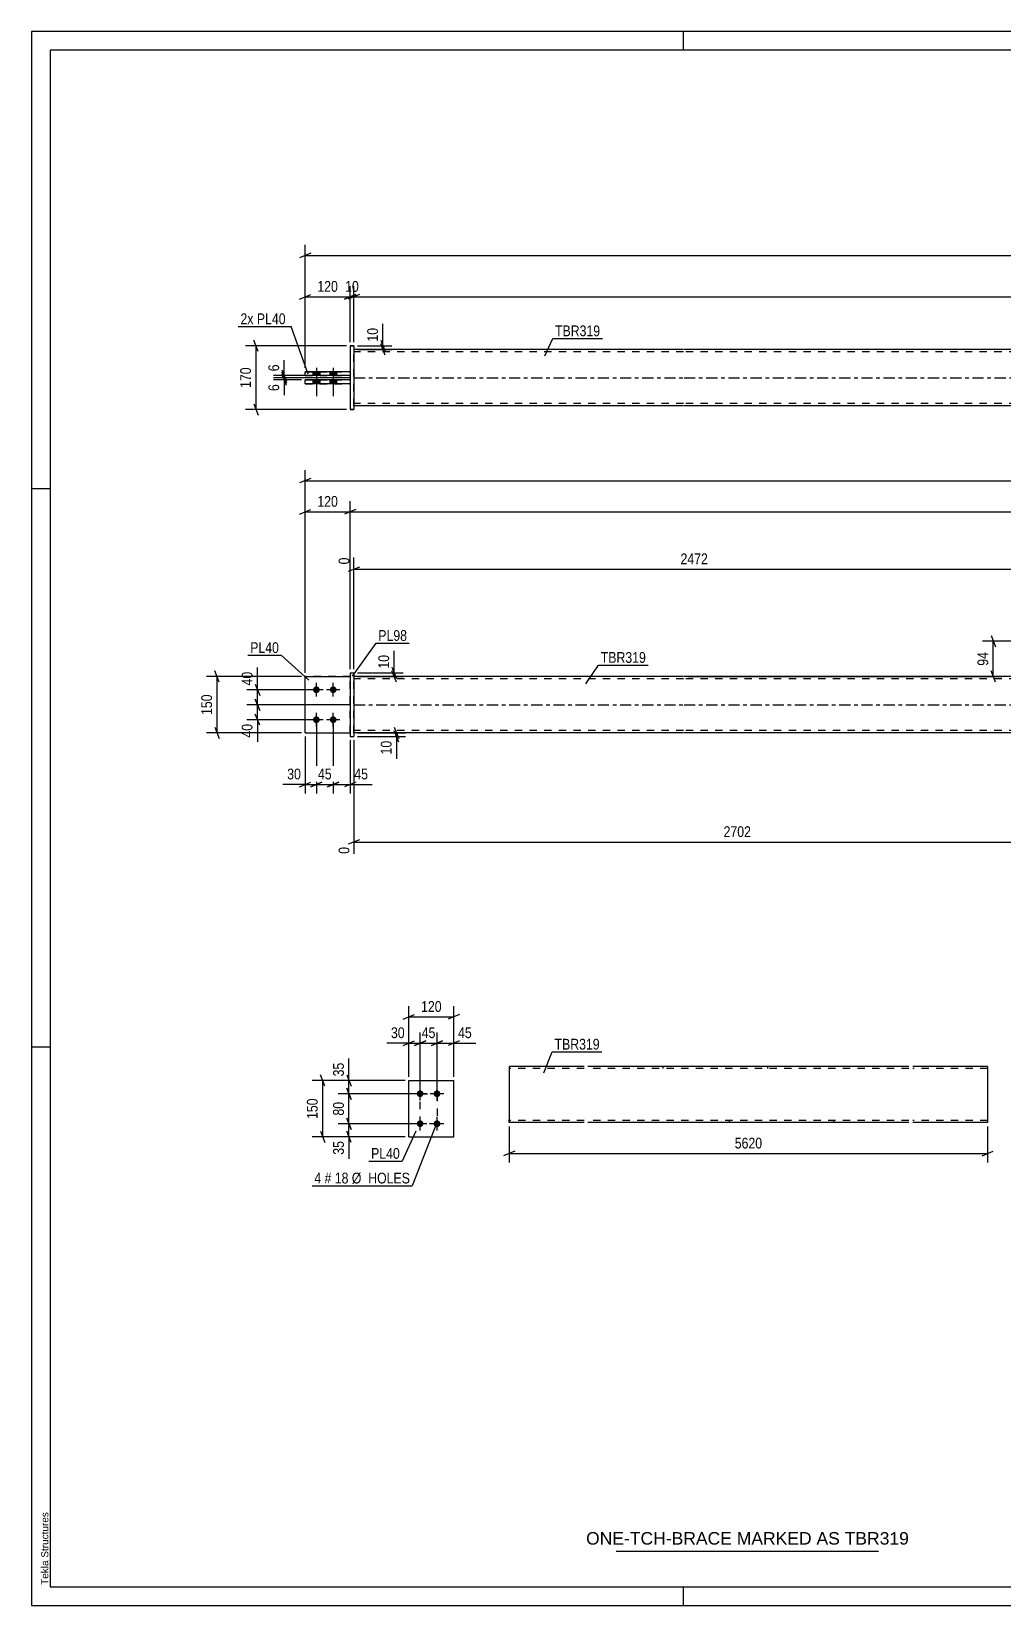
# Model space of a CAD drawing. Header units: millimetres. Extents: x 0 to 594, y 0 to 420.
# Drawn here: x 0 to 259.4, y 0 to 420 of the extents above; entities that cross this region are included whole.
import ezdxf

# ---------------------------------------------------------------- set-up
doc = ezdxf.new("R2010")
doc.units = ezdxf.units.MM
doc.linetypes.add('DXK_LINE_DOT2', pattern=[3.9198, 1.9599, -1.9599])
doc.linetypes.add('DXK_LINE_DOT3', pattern=[5.9187, 2.979, -0.9799, 0.9799, -0.9799])
doc.styles.add('Arial', font='ARIAL.TTF', dxfattribs={"height": 0.2})
doc.styles.add('Arial Narrow', font='ARIALN.TTF', dxfattribs={"height": 0.2})

# ---------------------------------------------------------------- blocks, each defined once
blk = doc.blocks.new('Unknown-580873960-1130')
at = {"color": 5, "linetype": 'Continuous'}
for p, q in [((594, 420), (0, 420)), ((0, 420), (0, 0)), ((174, 415), (174, 420)), ((589, 415), (5, 415)), ((5, 415), (5, 5)), ((5, 298), (0, 298)), ((5, 149), (0, 149)), ((5, 5), (589, 5)), ((174, 0), (174, 5)), ((0, 0), (594, 0))]:
    blk.add_line(p, q, dxfattribs=at)
at = {"color": 174, "linetype": 'Continuous', "style": 'Arial'}
blk.add_text('Tekla Structures', height=1.9102, rotation=90, dxfattribs=at).set_placement((4.5, 5.5))
blk = doc.blocks.new('Part-580873960-2167 - 2161')
at = {"color": 2, "linetype": 'Continuous'}
for p, q in [((100.71, 125.06), (100.71, 140.06)), ((100.71, 140.06), (112.71, 140.06)), ((112.71, 125.06), (112.71, 140.06)), ((100.71, 125.06), (100.71, 125.06)), ((100.71, 125.06), (112.71, 125.06)), ((112.71, 125.06), (112.71, 125.06))]:
    blk.add_line(p, q, dxfattribs=at)
at = {"color": 7, "linetype": 'DXK_LINE_DOT2'}
for p, q in [((100.71, 140.06), (112.71, 140.06)), ((100.71, 125.06), (100.71, 125.06)), ((100.71, 125.06), (112.71, 125.06)), ((112.71, 125.06), (112.71, 125.06))]:
    blk.add_line(p, q, dxfattribs=at)
blk = doc.blocks.new('Bolt-580873960-2200 - 2161')
at = {"linetype": 'Continuous'}
for points in [[(103.71, 135.66), (103.52, 135.68), (103.34, 135.74), (103.18, 135.83), (103.04, 135.96), (102.93, 136.11), (102.85, 136.28), (102.81, 136.47), (102.81, 136.65), (102.85, 136.84), (102.93, 137.01), (103.04, 137.16), (103.18, 137.29), (103.34, 137.38), (103.52, 137.44), (103.71, 137.46), (103.89, 137.44), (104.07, 137.38), (104.24, 137.29), (104.38, 137.16), (104.49, 137.01), (104.56, 136.84), (104.6, 136.65), (104.6, 136.47), (104.56, 136.28), (104.49, 136.11), (104.38, 135.96), (104.24, 135.83), (104.07, 135.74), (103.89, 135.68)], [(108.21, 135.66), (108.02, 135.68), (107.84, 135.74), (107.68, 135.83), (107.54, 135.96), (107.43, 136.11), (107.35, 136.28), (107.31, 136.47), (107.31, 136.65), (107.35, 136.84), (107.43, 137.01), (107.54, 137.16), (107.68, 137.29), (107.84, 137.38), (108.02, 137.44), (108.21, 137.46), (108.39, 137.44), (108.57, 137.38), (108.74, 137.29), (108.88, 137.16), (108.99, 137.01), (109.06, 136.84), (109.1, 136.65), (109.1, 136.47), (109.06, 136.28), (108.99, 136.11), (108.88, 135.96), (108.74, 135.83), (108.57, 135.74), (108.39, 135.68)], [(103.71, 127.66), (103.52, 127.68), (103.34, 127.74), (103.18, 127.83), (103.04, 127.96), (102.93, 128.11), (102.85, 128.28), (102.81, 128.47), (102.81, 128.65), (102.85, 128.84), (102.93, 129.01), (103.04, 129.16), (103.18, 129.29), (103.34, 129.38), (103.52, 129.44), (103.71, 129.46), (103.89, 129.44), (104.07, 129.38), (104.24, 129.29), (104.38, 129.16), (104.49, 129.01), (104.56, 128.84), (104.6, 128.65), (104.6, 128.47), (104.56, 128.28), (104.49, 128.11), (104.38, 127.96), (104.24, 127.83), (104.07, 127.74), (103.89, 127.68)], [(108.21, 127.66), (108.02, 127.68), (107.84, 127.74), (107.68, 127.83), (107.54, 127.96), (107.43, 128.11), (107.35, 128.28), (107.31, 128.47), (107.31, 128.65), (107.35, 128.84), (107.43, 129.01), (107.54, 129.16), (107.68, 129.29), (107.84, 129.38), (108.02, 129.44), (108.21, 129.46), (108.39, 129.44), (108.57, 129.38), (108.74, 129.29), (108.88, 129.16), (108.99, 129.01), (109.06, 128.84), (109.1, 128.65), (109.1, 128.47), (109.06, 128.28), (108.99, 128.11), (108.88, 127.96), (108.74, 127.83), (108.57, 127.74), (108.39, 127.68)]]:
    blk.add_hatch(color=1, dxfattribs=at).paths.add_polyline_path(points)
at = {"color": 1, "linetype": 'Continuous'}
for p, q in [((105.51, 136.56), (101.91, 136.56)), ((103.71, 134.76), (103.71, 138.36)), ((110.01, 136.56), (106.41, 136.56)), ((108.21, 134.76), (108.21, 138.36)), ((103.71, 126.76), (103.71, 130.36)), ((108.21, 126.76), (108.21, 130.36)), ((105.51, 128.56), (101.91, 128.56)), ((110.01, 128.56), (106.41, 128.56))]:
    blk.add_line(p, q, dxfattribs=at)
blk = doc.blocks.new('Part-580873960-1679 - 1673')
at = {"color": 7, "linetype": 'DXK_LINE_DOT2'}
for p, q in [((73.02, 232.86), (73.02, 247.86)), ((73.02, 247.86), (85.02, 247.86)), ((85.02, 247.86), (73.02, 247.86)), ((85.02, 232.86), (85.02, 247.86)), ((73.02, 232.86), (73.02, 232.86)), ((73.02, 232.86), (85.02, 232.86)), ((73.02, 232.86), (85.02, 232.86)), ((85.02, 232.86), (85.02, 232.86))]:
    blk.add_line(p, q, dxfattribs=at)
blk = doc.blocks.new('Part-580873960-1700 - 1673')
at = {"linetype": 'Continuous'}
blk.add_hatch(color=2, dxfattribs=at).paths.add_polyline_path([(473.78, 232.86), (472.98, 234.26), (474.58, 234.26)])
at = {"color": 2, "linetype": 'Continuous'}
for p, q in [((174.02, 247.86), (86.02, 247.86)), ((415.68, 247.86), (174.12, 247.86)), ((503.78, 247.86), (415.78, 247.86)), ((174.02, 232.86), (86.02, 232.86)), ((415.68, 232.86), (174.12, 232.86)), ((503.78, 232.86), (415.78, 232.86)), ((473.78, 232.86), (472.98, 234.26)), ((472.98, 234.26), (474.58, 234.26)), ((474.58, 234.26), (473.78, 232.86))]:
    blk.add_line(p, q, dxfattribs=at)
at = {"color": 7, "linetype": 'DXK_LINE_DOT2'}
for p, q in [((86.02, 232.86), (86.02, 247.86)), ((272.07, 247.86), (272.07, 247.26)), ((299.98, 247.86), (299.98, 247.26)), ((503.78, 247.86), (503.78, 232.86)), ((174.02, 247.26), (86.02, 247.26)), ((415.68, 247.26), (174.12, 247.26)), ((503.78, 247.26), (415.78, 247.26)), ((174.02, 233.46), (86.02, 233.46)), ((415.68, 233.46), (174.12, 233.46)), ((289.81, 232.86), (289.81, 233.46)), ((317.73, 232.86), (317.73, 233.46)), ((503.78, 233.46), (415.78, 233.46))]:
    blk.add_line(p, q, dxfattribs=at)
at = {"color": 7, "linetype": 'DXK_LINE_DOT3'}
for p, q in [((86.02, 240.36), (174.02, 240.36)), ((174.12, 240.36), (415.68, 240.36)), ((415.78, 240.36), (503.78, 240.36))]:
    blk.add_line(p, q, dxfattribs=at)
at = {"color": 2, "linetype": 'Continuous'}
blk.add_circle((473.78, 233.76), 1, dxfattribs=at)
blk = doc.blocks.new('Part-580873960-1684 - 1673')
at = {"color": 2, "linetype": 'Continuous'}
for p, q in [((73.02, 232.86), (73.02, 247.86)), ((73.02, 247.86), (85.02, 247.86)), ((73.02, 232.86), (73.02, 232.86)), ((73.02, 232.86), (85.02, 232.86))]:
    blk.add_line(p, q, dxfattribs=at)
at = {"color": 7, "linetype": 'DXK_LINE_DOT2'}
for p, q in [((85.02, 247.86), (73.02, 247.86)), ((85.02, 232.86), (85.02, 247.86)), ((73.02, 232.86), (85.02, 232.86)), ((85.02, 232.86), (85.02, 232.86))]:
    blk.add_line(p, q, dxfattribs=at)
blk = doc.blocks.new('Bolt-580873960-1709 - 1673')
at = {"linetype": 'Continuous'}
for points in [[(76.02, 245.26), (76.2, 245.24), (76.38, 245.18), (76.55, 245.09), (76.69, 244.96), (76.8, 244.81), (76.87, 244.64), (76.91, 244.46), (76.91, 244.27), (76.87, 244.08), (76.8, 243.91), (76.69, 243.76), (76.55, 243.63), (76.38, 243.54), (76.2, 243.48), (76.02, 243.46), (75.83, 243.48), (75.65, 243.54), (75.49, 243.63), (75.35, 243.76), (75.24, 243.91), (75.16, 244.08), (75.12, 244.27), (75.12, 244.46), (75.16, 244.64), (75.24, 244.81), (75.35, 244.96), (75.49, 245.09), (75.65, 245.18), (75.83, 245.24)], [(80.52, 245.26), (80.7, 245.24), (80.88, 245.18), (81.05, 245.09), (81.19, 244.96), (81.3, 244.81), (81.37, 244.64), (81.41, 244.46), (81.41, 244.27), (81.37, 244.08), (81.3, 243.91), (81.19, 243.76), (81.05, 243.63), (80.88, 243.54), (80.7, 243.48), (80.52, 243.46), (80.33, 243.48), (80.15, 243.54), (79.99, 243.63), (79.85, 243.76), (79.74, 243.91), (79.66, 244.08), (79.62, 244.27), (79.62, 244.46), (79.66, 244.64), (79.74, 244.81), (79.85, 244.96), (79.99, 245.09), (80.15, 245.18), (80.33, 245.24)], [(76.02, 237.26), (76.2, 237.24), (76.38, 237.18), (76.55, 237.09), (76.69, 236.96), (76.8, 236.81), (76.87, 236.64), (76.91, 236.46), (76.91, 236.27), (76.87, 236.08), (76.8, 235.91), (76.69, 235.76), (76.55, 235.63), (76.38, 235.54), (76.2, 235.48), (76.02, 235.46), (75.83, 235.48), (75.65, 235.54), (75.49, 235.63), (75.35, 235.76), (75.24, 235.91), (75.16, 236.08), (75.12, 236.27), (75.12, 236.46), (75.16, 236.64), (75.24, 236.81), (75.35, 236.96), (75.49, 237.09), (75.65, 237.18), (75.83, 237.24)], [(80.52, 237.26), (80.7, 237.24), (80.88, 237.18), (81.05, 237.09), (81.19, 236.96), (81.3, 236.81), (81.37, 236.64), (81.41, 236.46), (81.41, 236.27), (81.37, 236.08), (81.3, 235.91), (81.19, 235.76), (81.05, 235.63), (80.88, 235.54), (80.7, 235.48), (80.52, 235.46), (80.33, 235.48), (80.15, 235.54), (79.99, 235.63), (79.85, 235.76), (79.74, 235.91), (79.66, 236.08), (79.62, 236.27), (79.62, 236.46), (79.66, 236.64), (79.74, 236.81), (79.85, 236.96), (79.99, 237.09), (80.15, 237.18), (80.33, 237.24)]]:
    blk.add_hatch(color=1, dxfattribs=at).paths.add_polyline_path(points)
at = {"color": 1, "linetype": 'Continuous'}
for p, q in [((77.82, 244.36), (74.22, 244.36)), ((76.02, 242.56), (76.02, 246.16)), ((82.32, 244.36), (78.72, 244.36)), ((80.52, 242.56), (80.52, 246.16)), ((77.82, 236.36), (74.22, 236.36)), ((76.02, 234.56), (76.02, 238.16)), ((82.32, 236.36), (78.72, 236.36)), ((80.52, 234.56), (80.52, 238.16))]:
    blk.add_line(p, q, dxfattribs=at)
blk = doc.blocks.new('Part-580873960-1720 - 1673')
at = {"color": 2, "linetype": 'Continuous'}
for p, q in [((85.02, 248.86), (86.02, 248.86)), ((85.02, 248.86), (85.02, 231.86)), ((86.02, 248.86), (86.02, 248.86)), ((86.02, 248.86), (86.02, 231.86)), ((85.02, 231.86), (86.02, 231.86))]:
    blk.add_line(p, q, dxfattribs=at)
at = {"color": 7, "linetype": 'DXK_LINE_DOT2'}
for p, q in [((85.02, 248.86), (86.02, 248.86)), ((85.02, 231.86), (86.02, 231.86))]:
    blk.add_line(p, q, dxfattribs=at)
blk = doc.blocks.new('Part-580873960-1418 - 1367')
at = {"color": 2, "linetype": 'Continuous'}
for p, q in [((73.02, 326.01), (73.02, 327.01)), ((85.02, 327.01), (73.02, 327.01)), ((73.02, 326.01), (73.02, 326.01)), ((85.02, 326.01), (73.02, 326.01))]:
    blk.add_line(p, q, dxfattribs=at)
at = {"color": 7, "linetype": 'DXK_LINE_DOT2'}
for p, q in [((73.02, 327.01), (85.02, 327.01)), ((73.02, 326.01), (85.02, 326.01)), ((85.02, 327.01), (85.02, 326.01))]:
    blk.add_line(p, q, dxfattribs=at)
blk = doc.blocks.new('Bolt-580873960-1370 - 1367')
at = {"linetype": 'Continuous'}
for points in [[(75.12, 328.21), (76.92, 328.21), (76.92, 329.21), (75.12, 329.21)], [(75.12, 328.21), (76.92, 328.21), (76.92, 329.21), (75.12, 329.21)], [(79.62, 328.21), (81.42, 328.21), (81.42, 329.21), (79.62, 329.21)], [(79.62, 328.21), (81.42, 328.21), (81.42, 329.21), (79.62, 329.21)], [(75.12, 326.01), (76.92, 326.01), (76.92, 327.01), (75.12, 327.01)], [(75.12, 326.01), (76.92, 326.01), (76.92, 327.01), (75.12, 327.01)], [(79.62, 326.01), (81.42, 326.01), (81.42, 327.01), (79.62, 327.01)], [(79.62, 326.01), (81.42, 326.01), (81.42, 327.01), (79.62, 327.01)]]:
    blk.add_hatch(color=1, dxfattribs=at).paths.add_polyline_path(points)
at = {"color": 1, "linetype": 'Continuous'}
for p, q in [((75.12, 329.21), (75.12, 328.21)), ((75.12, 329.21), (75.12, 328.21)), ((76.02, 330.21), (76.02, 322.71)), ((76.02, 330.21), (76.02, 322.71)), ((76.92, 329.21), (76.92, 328.21)), ((76.92, 329.21), (76.92, 328.21)), ((79.62, 329.21), (79.62, 328.21)), ((79.62, 329.21), (79.62, 328.21)), ((80.52, 330.21), (80.52, 322.71)), ((80.52, 330.21), (80.52, 322.71)), ((81.42, 329.21), (81.42, 328.21)), ((81.42, 329.21), (81.42, 328.21)), ((75.12, 327.01), (75.12, 326.01)), ((75.12, 327.01), (75.12, 326.01)), ((76.92, 327.01), (76.92, 326.01)), ((76.92, 327.01), (76.92, 326.01)), ((79.62, 327.01), (79.62, 326.01)), ((79.62, 327.01), (79.62, 326.01)), ((81.42, 327.01), (81.42, 326.01)), ((81.42, 327.01), (81.42, 326.01))]:
    blk.add_line(p, q, dxfattribs=at)
blk = doc.blocks.new('Part-580873960-1456 - 1367')
at = {"linetype": 'Continuous'}
blk.add_hatch(color=2, dxfattribs=at).paths.add_polyline_path([(473.78, 327.62), (472.98, 329.02), (474.58, 329.02)])
at = {"color": 2, "linetype": 'Continuous'}
for p, q in [((174.02, 335.12), (86.02, 335.12)), ((415.68, 335.12), (174.12, 335.12)), ((503.78, 335.12), (415.78, 335.12)), ((272.07, 328.32), (272.07, 328.22)), ((272.07, 328.32), (299.98, 328.32)), ((272.07, 328.32), (272.07, 328.32)), ((289.81, 328.32), (289.81, 328.22)), ((299.98, 328.32), (289.81, 328.32)), ((289.81, 328.32), (289.81, 328.32)), ((299.98, 328.32), (299.98, 326.92)), ((473.78, 327.62), (472.98, 329.02)), ((472.98, 329.02), (474.58, 329.02)), ((474.58, 329.02), (473.78, 327.62)), ((272.07, 326.92), (272.07, 327.02)), ((272.07, 326.92), (299.98, 326.92)), ((289.81, 326.92), (289.81, 327.02)), ((174.02, 320.12), (86.02, 320.12)), ((415.68, 320.12), (174.12, 320.12)), ((503.78, 320.12), (415.78, 320.12))]:
    blk.add_line(p, q, dxfattribs=at)
at = {"color": 7, "linetype": 'DXK_LINE_DOT2'}
for p, q in [((86.02, 320.12), (86.02, 335.12)), ((174.02, 334.52), (86.02, 334.52)), ((415.68, 334.52), (174.12, 334.52)), ((503.78, 334.52), (415.78, 334.52)), ((503.78, 320.12), (503.78, 335.12)), ((272.07, 328.32), (299.98, 328.32)), ((272.07, 327.02), (272.07, 328.22)), ((289.81, 328.32), (317.73, 328.32)), ((289.81, 328.32), (289.81, 327.02)), ((317.73, 328.32), (299.98, 328.32)), ((317.73, 326.92), (317.73, 328.32)), ((272.07, 326.92), (299.98, 326.92)), ((289.81, 326.92), (289.81, 326.92)), ((289.81, 326.92), (289.81, 326.92)), ((317.73, 326.92), (289.81, 326.92)), ((289.81, 326.92), (289.81, 326.92)), ((289.81, 326.92), (317.73, 326.92)), ((174.02, 320.72), (86.02, 320.72)), ((415.68, 320.72), (174.12, 320.72)), ((503.78, 320.72), (415.78, 320.72))]:
    blk.add_line(p, q, dxfattribs=at)
at = {"color": 7, "linetype": 'DXK_LINE_DOT3'}
for p, q in [((86.02, 327.62), (174.02, 327.62)), ((174.12, 327.62), (415.68, 327.62)), ((415.78, 327.62), (503.78, 327.62))]:
    blk.add_line(p, q, dxfattribs=at)
at = {"color": 2, "linetype": 'Continuous'}
blk.add_circle((473.78, 328.52), 1, dxfattribs=at)
blk = doc.blocks.new('Part-580873960-1413 - 1367')
at = {"color": 2, "linetype": 'Continuous'}
for p, q in [((73.02, 328.21), (73.02, 329.21)), ((85.02, 329.21), (73.02, 329.21)), ((73.02, 328.21), (73.02, 328.21)), ((85.02, 328.21), (73.02, 328.21))]:
    blk.add_line(p, q, dxfattribs=at)
at = {"color": 7, "linetype": 'DXK_LINE_DOT2'}
for p, q in [((73.02, 329.21), (73.02, 329.21)), ((73.02, 329.21), (85.02, 329.21)), ((73.02, 328.21), (85.02, 328.21)), ((85.02, 329.21), (85.02, 328.21))]:
    blk.add_line(p, q, dxfattribs=at)
blk = doc.blocks.new('Part-580873960-1398 - 1367')
at = {"color": 2, "linetype": 'Continuous'}
for p, q in [((85.02, 336.12), (86.02, 336.12)), ((85.02, 336.12), (85.02, 319.12)), ((86.02, 336.12), (86.02, 336.12)), ((86.02, 336.12), (86.02, 319.12)), ((86.02, 319.12), (85.02, 319.12)), ((85.02, 319.12), (85.02, 319.12))]:
    blk.add_line(p, q, dxfattribs=at)
at = {"color": 7, "linetype": 'DXK_LINE_DOT2'}
for p, q in [((86.02, 336.12), (85.02, 336.12)), ((86.02, 336.12), (86.02, 336.12)), ((85.02, 319.12), (86.02, 319.12))]:
    blk.add_line(p, q, dxfattribs=at)
blk = doc.blocks.new('Part-580873960-2436 - 2428')
at = {"color": 2, "linetype": 'Continuous'}
for p, q in [((147.48, 143.86), (127.48, 143.86)), ((127.48, 143.86), (127.48, 142.66)), ((234.14, 143.86), (148.48, 143.86)), ((255.14, 143.86), (235.14, 143.86)), ((255.14, 143.86), (255.14, 143.77)), ((255.14, 143.77), (255.14, 142.66)), ((127.48, 142.66), (127.48, 129.6)), ((255.14, 142.66), (255.14, 128.86)), ((127.48, 128.95), (127.48, 129.6)), ((127.48, 128.86), (127.48, 128.95)), ((147.48, 128.86), (127.48, 128.86)), ((234.14, 128.86), (148.48, 128.86)), ((255.14, 128.86), (235.14, 128.86))]:
    blk.add_line(p, q, dxfattribs=at)
at = {"color": 7, "linetype": 'DXK_LINE_DOT2'}
for p, q in [((147.48, 143.26), (127.48, 143.26)), ((234.14, 143.26), (148.48, 143.26)), ((168.48, 143.86), (168.48, 143.26)), ((196.4, 143.86), (196.4, 143.26)), ((255.14, 143.26), (235.14, 143.26)), ((255.14, 143.51), (255.14, 142.66)), ((127.48, 129.6), (127.48, 129.21)), ((127.48, 129.46), (127.48, 129.51)), ((147.48, 129.46), (127.48, 129.46)), ((234.14, 129.46), (148.48, 129.46)), ((186.23, 128.86), (186.23, 129.46)), ((214.14, 128.86), (214.14, 129.46)), ((255.14, 129.46), (235.14, 129.46)), ((255.14, 129.51), (255.14, 129.6)), ((255.14, 129.46), (255.14, 129.51)), ((255.14, 129.46), (255.14, 129.51))]:
    blk.add_line(p, q, dxfattribs=at)
blk = doc.blocks.new('Rectangle-580873960-2384 - 2161')
at = {"color": 1, "linetype": 'DXK_LINE_DOT2'}
blk.add_lwpolyline([(103.71, 136.56), (108.21, 136.56), (108.21, 128.56), (103.71, 128.56), (103.71, 136.56)], close=True, dxfattribs=at)
blk = doc.blocks.new('StraightDimension-580873960-2344 - 2161')
at = {"color": 7, "linetype": 'Continuous'}
for p, q in [((103.71, 137.56), (103.71, 152.91)), ((108.21, 137.56), (108.21, 152.91)), ((102.21, 149.46), (105.21, 150.66)), ((103.71, 150.06), (108.21, 150.06)), ((109.71, 150.66), (106.71, 149.46))]:
    blk.add_line(p, q, dxfattribs=at)
at = {"color": 0}
blk.add_wipeout([(108.38, 150.81), (108.38, 155.01), (103.53, 155.01), (103.53, 150.81)], dxfattribs=at)
at = {"color": 3, "style": 'Arial Narrow'}
blk.add_text('45', height=2.863, dxfattribs=at).set_placement((104.13, 151.41))
blk = doc.blocks.new('StraightDimension-580873960-2300 - 2161')
at = {"color": 7, "linetype": 'Continuous'}
for p, q in [((99.71, 140.06), (81.86, 140.06)), ((84.11, 141.56), (85.31, 138.56)), ((84.71, 136.56), (84.71, 140.06)), ((102.71, 136.56), (81.86, 136.56)), ((85.31, 135.06), (84.11, 138.06))]:
    blk.add_line(p, q, dxfattribs=at)
at = {"color": 0}
blk.add_wipeout([(83.96, 145.44), (79.76, 145.44), (79.76, 140.58), (83.96, 140.58)], dxfattribs=at)
at = {"color": 7, "linetype": 'Continuous'}
blk.add_line((84.71, 140.06), (84.71, 145.97), dxfattribs=at)
blk.add_line((84.71, 140.06), (84.71, 145.97), dxfattribs=at)
at = {"color": 3, "style": 'Arial Narrow'}
blk.add_text('35', height=2.863, rotation=90.0002, dxfattribs=at).set_placement((83.36, 141.18))
blk = doc.blocks.new('StraightDimension-580873960-2277 - 2161')
at = {"color": 7, "linetype": 'Continuous'}
for p, q in [((102.71, 128.56), (81.86, 128.56)), ((84.11, 130.06), (85.31, 127.06)), ((85.31, 123.56), (84.11, 126.56)), ((84.71, 125.06), (84.71, 128.56)), ((99.71, 125.06), (81.86, 125.06))]:
    blk.add_line(p, q, dxfattribs=at)
at = {"color": 0}
blk.add_wipeout([(83.96, 124.53), (79.76, 124.53), (79.76, 119.68), (83.96, 119.68)], dxfattribs=at)
at = {"color": 7, "linetype": 'Continuous'}
blk.add_line((84.71, 125.06), (84.71, 119.15), dxfattribs=at)
blk.add_line((84.71, 125.06), (84.71, 119.15), dxfattribs=at)
at = {"color": 3, "style": 'Arial Narrow'}
blk.add_text('35', height=2.863, rotation=90.0002, dxfattribs=at).set_placement((83.36, 120.28))
blk = doc.blocks.new('StraightDimension-580873960-2290 - 2161')
at = {"color": 7, "linetype": 'Continuous'}
for p, q in [((102.71, 136.56), (81.86, 136.56)), ((84.11, 138.06), (85.31, 135.06)), ((84.71, 128.56), (84.71, 136.56)), ((102.71, 128.56), (81.86, 128.56)), ((85.31, 127.06), (84.11, 130.06))]:
    blk.add_line(p, q, dxfattribs=at)
at = {"color": 0}
blk.add_wipeout([(83.96, 134.99), (79.76, 134.99), (79.76, 130.13), (83.96, 130.13)], dxfattribs=at)
at = {"color": 3, "style": 'Arial Narrow'}
blk.add_text('80', height=2.863, rotation=90.0002, dxfattribs=at).set_placement((83.36, 130.73))
blk = doc.blocks.new('StraightDimension-580873960-2314 - 2161')
at = {"color": 7, "linetype": 'Continuous'}
for p, q in [((99.71, 140.06), (74.86, 140.06)), ((78.31, 138.56), (77.11, 141.56)), ((77.71, 125.06), (77.71, 140.06)), ((77.11, 126.56), (78.31, 123.56)), ((99.71, 125.06), (74.86, 125.06))]:
    blk.add_line(p, q, dxfattribs=at)
at = {"color": 0}
blk.add_wipeout([(76.96, 135.9), (72.76, 135.9), (72.76, 129.22), (76.96, 129.22)], dxfattribs=at)
at = {"color": 3, "style": 'Arial Narrow'}
blk.add_text('150', height=2.863, rotation=90.0002, dxfattribs=at).set_placement((76.36, 129.82))
blk = doc.blocks.new('StraightDimension-580873960-2331 - 2161')
at = {"color": 7, "linetype": 'Continuous'}
for p, q in [((100.71, 141.06), (100.71, 152.91)), ((103.71, 137.56), (103.71, 152.91)), ((99.21, 149.46), (102.21, 150.66)), ((100.71, 150.06), (103.71, 150.06)), ((105.21, 150.66), (102.21, 149.46))]:
    blk.add_line(p, q, dxfattribs=at)
at = {"color": 0}
blk.add_wipeout([(100.18, 150.81), (100.18, 155.01), (95.33, 155.01), (95.33, 150.81)], dxfattribs=at)
at = {"color": 7, "linetype": 'Continuous'}
blk.add_line((100.71, 150.06), (94.8, 150.06), dxfattribs=at)
blk.add_line((100.71, 150.06), (94.8, 150.06), dxfattribs=at)
at = {"color": 3, "style": 'Arial Narrow'}
blk.add_text('30', height=2.863, dxfattribs=at).set_placement((95.93, 151.41))
blk = doc.blocks.new('StraightDimension-580873960-2354 - 2161')
at = {"color": 7, "linetype": 'Continuous'}
for p, q in [((108.21, 137.56), (108.21, 152.91)), ((112.71, 141.06), (112.71, 152.91)), ((106.71, 149.46), (109.71, 150.66)), ((108.21, 150.06), (112.71, 150.06)), ((114.21, 150.66), (111.21, 149.46))]:
    blk.add_line(p, q, dxfattribs=at)
at = {"color": 0}
blk.add_wipeout([(118.09, 150.81), (118.09, 155.01), (113.23, 155.01), (113.23, 150.81)], dxfattribs=at)
at = {"color": 7, "linetype": 'Continuous'}
blk.add_line((112.71, 150.06), (118.61, 150.06), dxfattribs=at)
blk.add_line((112.71, 150.06), (118.61, 150.06), dxfattribs=at)
at = {"color": 3, "style": 'Arial Narrow'}
blk.add_text('45', height=2.863, dxfattribs=at).set_placement((113.83, 151.41))
blk = doc.blocks.new('StraightDimension-580873960-2368 - 2161')
at = {"color": 7, "linetype": 'Continuous'}
for p, q in [((100.71, 141.06), (100.71, 159.91)), ((112.71, 141.06), (112.71, 159.91)), ((99.21, 156.46), (102.21, 157.66)), ((100.71, 157.06), (112.71, 157.06)), ((114.21, 157.66), (111.21, 156.46))]:
    blk.add_line(p, q, dxfattribs=at)
at = {"color": 0}
blk.add_wipeout([(110.05, 157.81), (110.05, 162.01), (103.36, 162.01), (103.36, 157.81)], dxfattribs=at)
at = {"color": 3, "style": 'Arial Narrow'}
blk.add_text('120', height=2.863, dxfattribs=at).set_placement((103.96, 158.41))
blk = doc.blocks.new('StraightDimension-580873960-1891 - 1673')
at = {"color": 7, "linetype": 'Continuous'}
for p, q in [((87.02, 232.86), (99.82, 232.86)), ((87.02, 231.86), (99.82, 231.86)), ((96.82, 234.36), (98.02, 231.36)), ((98.02, 230.36), (96.82, 233.36)), ((97.42, 231.86), (97.42, 232.86))]:
    blk.add_line(p, q, dxfattribs=at)
at = {"color": 0}
blk.add_wipeout([(96.67, 231.34), (92.47, 231.34), (92.47, 226.48), (96.67, 226.48)], dxfattribs=at)
at = {"color": 7, "linetype": 'Continuous'}
blk.add_line((97.42, 231.86), (97.42, 225.95), dxfattribs=at)
blk.add_line((97.42, 231.86), (97.42, 225.95), dxfattribs=at)
at = {"color": 3, "style": 'Arial Narrow'}
blk.add_text('10', height=2.863, rotation=90.0002, dxfattribs=at).set_placement((96.07, 227.08))
blk = doc.blocks.new('StraightDimension-580873960-1827 - 1673')
at = {"color": 7, "linetype": 'Continuous'}
for p, q in [((76.02, 235.36), (76.02, 216.69)), ((73.02, 231.86), (73.02, 216.69)), ((71.52, 218.49), (74.52, 219.69)), ((73.02, 219.09), (76.02, 219.09)), ((77.52, 219.69), (74.52, 218.49))]:
    blk.add_line(p, q, dxfattribs=at)
at = {"color": 0}
blk.add_wipeout([(72.49, 219.84), (72.49, 224.04), (67.64, 224.04), (67.64, 219.84)], dxfattribs=at)
at = {"color": 7, "linetype": 'Continuous'}
blk.add_line((73.02, 219.09), (67.11, 219.09), dxfattribs=at)
blk.add_line((73.02, 219.09), (67.11, 219.09), dxfattribs=at)
at = {"color": 3, "style": 'Arial Narrow'}
blk.add_text('30', height=2.863, dxfattribs=at).set_placement((68.24, 220.44))
blk = doc.blocks.new('StraightDimension-580873960-1806 - 1673')
at = {"color": 7, "linetype": 'Continuous'}
for p, q in [((267.67, 258.31), (267.67, 285.11)), ((86.02, 249.86), (86.02, 279.62)), ((87.52, 277.1), (84.52, 275.9)), ((86.02, 276.5), (267.67, 276.5)), ((266.17, 275.9), (269.17, 277.1))]:
    blk.add_line(p, q, dxfattribs=at)
at = {"color": 0, "linetype": 'Continuous'}
for points in [[(267.07, 285.71), (262.87, 285.71), (262.87, 277.2), (267.07, 277.2)], [(85.42, 280.22), (81.22, 280.22), (81.22, 277.2), (85.42, 277.2)]]:
    blk.add_wipeout(points, dxfattribs=at)
at = {"color": 0}
blk.add_wipeout([(181.1, 277.25), (181.1, 281.45), (172.59, 281.45), (172.59, 277.25)], dxfattribs=at)
at = {"color": 3, "linetype": 'Continuous', "style": 'Arial Narrow'}
for s, height, p in [('2472', 2.863, (266.47, 277.8)), ('0', 2.86, (84.82, 277.8))]:
    blk.add_text(s, height=height, rotation=90.0002, dxfattribs=at).set_placement(p)
at = {"color": 3, "style": 'Arial Narrow'}
blk.add_text('2472', height=2.863, dxfattribs=at).set_placement((173.19, 277.85))
blk = doc.blocks.new('StraightDimension-580873960-2057 - 1673')
at = {"color": 7, "linetype": 'Continuous'}
for p, q in [((73.02, 248.86), (73.02, 294.69)), ((85.02, 249.86), (85.02, 294.69)), ((71.52, 291.24), (74.52, 292.44)), ((73.02, 291.84), (85.02, 291.84)), ((86.52, 292.44), (83.52, 291.24))]:
    blk.add_line(p, q, dxfattribs=at)
at = {"color": 0}
blk.add_wipeout([(82.36, 292.59), (82.36, 296.79), (75.68, 296.79), (75.68, 292.59)], dxfattribs=at)
at = {"color": 3, "style": 'Arial Narrow'}
blk.add_text('120', height=2.863, dxfattribs=at).set_placement((76.28, 293.19))
blk = doc.blocks.new('StraightDimension-580873960-1900 - 1673')
at = {"color": 7, "linetype": 'Continuous'}
for p, q in [((87.02, 248.86), (99.17, 248.86)), ((87.02, 247.86), (99.17, 247.86)), ((96.17, 250.36), (97.37, 247.36)), ((97.37, 246.36), (96.17, 249.36)), ((96.77, 247.86), (96.77, 248.86))]:
    blk.add_line(p, q, dxfattribs=at)
at = {"color": 0}
blk.add_wipeout([(96.02, 254.24), (91.82, 254.24), (91.82, 249.39), (96.02, 249.39)], dxfattribs=at)
at = {"color": 7, "linetype": 'Continuous'}
blk.add_line((96.77, 248.86), (96.77, 254.77), dxfattribs=at)
blk.add_line((96.77, 248.86), (96.77, 254.77), dxfattribs=at)
at = {"color": 3, "style": 'Arial Narrow'}
blk.add_text('10', height=2.863, rotation=90.0002, dxfattribs=at).set_placement((95.42, 249.99))
blk = doc.blocks.new('StraightDimension-580873960-2050 - 1673')
at = {"color": 7, "linetype": 'Continuous'}
for p, q in [((85.02, 249.86), (85.02, 294.69)), ((504.78, 249.86), (504.78, 294.69)), ((86.52, 292.44), (83.52, 291.24)), ((85.02, 291.84), (504.78, 291.84)), ((503.28, 291.24), (506.28, 292.44))]:
    blk.add_line(p, q, dxfattribs=at)
at = {"color": 0}
blk.add_wipeout([(299.15, 292.59), (299.15, 296.79), (290.64, 296.79), (290.64, 292.59)], dxfattribs=at)
at = {"color": 3, "style": 'Arial Narrow'}
blk.add_text('5640', height=2.863, dxfattribs=at).set_placement((291.24, 293.19))
blk = doc.blocks.new('StraightDimension-580873960-1909 - 1673')
at = {"color": 7, "linetype": 'Continuous'}
for p, q in [((75.02, 244.36), (57.47, 244.36)), ((59.72, 245.86), (60.92, 242.86)), ((60.32, 240.36), (60.32, 244.36)), ((85.02, 240.36), (57.47, 240.36)), ((60.92, 238.86), (59.72, 241.86))]:
    blk.add_line(p, q, dxfattribs=at)
at = {"color": 0}
blk.add_wipeout([(59.57, 249.74), (55.37, 249.74), (55.37, 244.89), (59.57, 244.89)], dxfattribs=at)
at = {"color": 7, "linetype": 'Continuous'}
blk.add_line((60.32, 244.36), (60.32, 250.27), dxfattribs=at)
blk.add_line((60.32, 244.36), (60.32, 250.27), dxfattribs=at)
at = {"color": 3, "style": 'Arial Narrow'}
blk.add_text('40', height=2.863, rotation=90.0002, dxfattribs=at).set_placement((58.97, 245.49))
blk = doc.blocks.new('StraightDimension-580873960-1735 - 1673')
at = {"color": 7, "linetype": 'Continuous'}
for p, q in [((266.67, 257.31), (253.79, 257.31)), ((256.04, 258.81), (257.24, 255.81)), ((256.64, 247.86), (256.64, 257.31)), ((175.11, 247.86), (259.04, 247.86)), ((257.24, 246.36), (256.04, 249.36))]:
    blk.add_line(p, q, dxfattribs=at)
at = {"color": 0}
blk.add_wipeout([(255.89, 255.01), (251.69, 255.01), (251.69, 250.16), (255.89, 250.16)], dxfattribs=at)
at = {"color": 3, "style": 'Arial Narrow'}
blk.add_text('94', height=2.863, rotation=90.0002, dxfattribs=at).set_placement((255.29, 250.76))
blk = doc.blocks.new('StraightDimension-580873960-1746 - 1673')
at = {"color": 7, "linetype": 'Continuous'}
for p, q in [((73.02, 248.86), (73.02, 302.98)), ((516.78, 248.86), (516.78, 302.98)), ((74.52, 300.73), (71.52, 299.53)), ((73.02, 300.13), (516.78, 300.13)), ((515.28, 299.53), (518.28, 300.73))]:
    blk.add_line(p, q, dxfattribs=at)
at = {"color": 0}
blk.add_wipeout([(299.15, 300.88), (299.15, 305.08), (290.64, 305.08), (290.64, 300.88)], dxfattribs=at)
at = {"color": 3, "style": 'Arial Narrow'}
blk.add_text('5880', height=2.863, dxfattribs=at).set_placement((291.24, 301.48))
blk = doc.blocks.new('StraightDimension-580873960-1813 - 1673')
at = {"color": 7, "linetype": 'Continuous'}
for p, q in [((80.52, 235.36), (80.52, 216.69)), ((85.02, 230.86), (85.02, 216.69)), ((79.02, 218.49), (82.02, 219.69)), ((80.52, 219.09), (85.02, 219.09)), ((86.52, 219.69), (83.52, 218.49))]:
    blk.add_line(p, q, dxfattribs=at)
at = {"color": 0}
blk.add_wipeout([(90.4, 219.84), (90.4, 224.04), (85.54, 224.04), (85.54, 219.84)], dxfattribs=at)
at = {"color": 7, "linetype": 'Continuous'}
blk.add_line((85.02, 219.09), (90.92, 219.09), dxfattribs=at)
blk.add_line((85.02, 219.09), (90.92, 219.09), dxfattribs=at)
at = {"color": 3, "style": 'Arial Narrow'}
blk.add_text('45', height=2.863, dxfattribs=at).set_placement((86.14, 220.44))
blk = doc.blocks.new('StraightDimension-580873960-1820 - 1673')
at = {"color": 7, "linetype": 'Continuous'}
for p, q in [((76.02, 235.36), (76.02, 216.69)), ((80.52, 235.36), (80.52, 216.69)), ((74.52, 218.49), (77.52, 219.69)), ((76.02, 219.09), (80.52, 219.09)), ((82.02, 219.69), (79.02, 218.49))]:
    blk.add_line(p, q, dxfattribs=at)
at = {"color": 0}
blk.add_wipeout([(80.7, 219.84), (80.7, 224.04), (75.84, 224.04), (75.84, 219.84)], dxfattribs=at)
at = {"color": 3, "style": 'Arial Narrow'}
blk.add_text('45', height=2.863, dxfattribs=at).set_placement((76.44, 220.44))
blk = doc.blocks.new('StraightDimension-580873960-1878 - 1673')
at = {"color": 7, "linetype": 'Continuous'}
for p, q in [((290.65, 231.86), (290.65, 195.1)), ((86.02, 230.86), (86.02, 200.58)), ((87.52, 204.31), (84.52, 203.11)), ((86.02, 203.71), (290.65, 203.71)), ((289.15, 203.11), (292.15, 204.31))]:
    blk.add_line(p, q, dxfattribs=at)
at = {"color": 0}
blk.add_wipeout([(192.59, 204.46), (192.59, 208.66), (184.08, 208.66), (184.08, 204.46)], dxfattribs=at)
at = {"color": 0, "linetype": 'Continuous'}
for points in [[(85.42, 203.01), (81.22, 203.01), (81.22, 199.98), (85.42, 199.98)], [(290.05, 203.01), (285.85, 203.01), (285.85, 194.5), (290.05, 194.5)]]:
    blk.add_wipeout(points, dxfattribs=at)
at = {"color": 3, "style": 'Arial Narrow'}
blk.add_text('2702', height=2.863, dxfattribs=at).set_placement((184.68, 205.06))
at = {"color": 3, "linetype": 'Continuous', "style": 'Arial Narrow'}
for s, height, p in [('0', 2.86, (84.82, 200.58)), ('2702', 2.863, (289.45, 195.1))]:
    blk.add_text(s, height=height, rotation=90.0002, dxfattribs=at).set_placement(p)
blk = doc.blocks.new('StraightDimension-580873960-1922 - 1673')
at = {"color": 7, "linetype": 'Continuous'}
for p, q in [((85.02, 240.36), (57.47, 240.36)), ((59.72, 241.86), (60.92, 238.86)), ((60.32, 236.36), (60.32, 240.36)), ((75.02, 236.36), (57.47, 236.36)), ((60.92, 234.86), (59.72, 237.86))]:
    blk.add_line(p, q, dxfattribs=at)
at = {"color": 0}
blk.add_wipeout([(59.57, 235.84), (55.37, 235.84), (55.37, 230.98), (59.57, 230.98)], dxfattribs=at)
at = {"color": 7, "linetype": 'Continuous'}
blk.add_line((60.32, 236.36), (60.32, 230.45), dxfattribs=at)
blk.add_line((60.32, 236.36), (60.32, 230.45), dxfattribs=at)
at = {"color": 3, "style": 'Arial Narrow'}
blk.add_text('40', height=2.863, rotation=90.0002, dxfattribs=at).set_placement((58.97, 231.58))
blk = doc.blocks.new('StraightDimension-580873960-1979 - 1673')
at = {"color": 7, "linetype": 'Continuous'}
for p, q in [((72.02, 247.86), (46.67, 247.86)), ((50.12, 246.36), (48.92, 249.36)), ((49.52, 232.86), (49.52, 247.86)), ((72.02, 232.86), (46.67, 232.86)), ((48.92, 234.36), (50.12, 231.36))]:
    blk.add_line(p, q, dxfattribs=at)
at = {"color": 0}
blk.add_wipeout([(48.77, 243.7), (44.57, 243.7), (44.57, 237.02), (48.77, 237.02)], dxfattribs=at)
at = {"color": 3, "style": 'Arial Narrow'}
blk.add_text('150', height=2.863, rotation=90.0002, dxfattribs=at).set_placement((48.17, 237.62))
blk = doc.blocks.new('StraightDimension-580873960-1471 - 1367')
at = {"color": 7, "linetype": 'Continuous'}
for p, q in [((87.02, 336.12), (96.2, 336.12)), ((93.2, 337.62), (94.4, 334.62)), ((94.4, 333.62), (93.2, 336.62)), ((93.8, 335.12), (93.8, 336.12)), ((87.02, 335.12), (96.2, 335.12))]:
    blk.add_line(p, q, dxfattribs=at)
at = {"color": 0}
blk.add_wipeout([(93.05, 341.5), (88.85, 341.5), (88.85, 336.65), (93.05, 336.65)], dxfattribs=at)
at = {"color": 7, "linetype": 'Continuous'}
blk.add_line((93.8, 336.12), (93.8, 342.03), dxfattribs=at)
blk.add_line((93.8, 336.12), (93.8, 342.03), dxfattribs=at)
at = {"color": 3, "style": 'Arial Narrow'}
blk.add_text('10', height=2.863, rotation=90.0002, dxfattribs=at).set_placement((92.45, 337.25))
blk = doc.blocks.new('StraightDimension-580873960-1525 - 1367')
at = {"color": 7, "linetype": 'Continuous'}
for p, q in [((84.02, 336.12), (57.07, 336.12)), ((60.52, 334.62), (59.32, 337.62)), ((59.92, 319.12), (59.92, 336.12)), ((59.32, 320.62), (60.52, 317.62)), ((84.02, 319.12), (57.07, 319.12))]:
    blk.add_line(p, q, dxfattribs=at)
at = {"color": 0}
blk.add_wipeout([(59.17, 330.96), (54.97, 330.96), (54.97, 324.28), (59.17, 324.28)], dxfattribs=at)
at = {"color": 3, "style": 'Arial Narrow'}
blk.add_text('170', height=2.863, rotation=90.0002, dxfattribs=at).set_placement((58.57, 324.88))
blk = doc.blocks.new('StraightDimension-580873960-1489 - 1367')
at = {"color": 7, "linetype": 'Continuous'}
for p, q in [((78.02, 328.21), (64.58, 328.21)), ((85.02, 327.62), (64.58, 327.62)), ((66.83, 329.71), (68.03, 326.71)), ((68.03, 326.12), (66.83, 329.12)), ((67.43, 327.62), (67.43, 328.21))]:
    blk.add_line(p, q, dxfattribs=at)
at = {"color": 0}
blk.add_wipeout([(66.68, 331.76), (62.48, 331.76), (62.48, 328.73), (66.68, 328.73)], dxfattribs=at)
at = {"color": 7, "linetype": 'Continuous'}
blk.add_line((67.43, 328.21), (67.43, 332.29), dxfattribs=at)
blk.add_line((67.43, 328.21), (67.43, 332.29), dxfattribs=at)
at = {"color": 3, "style": 'Arial Narrow'}
blk.add_text('6', height=2.86, rotation=90.0002, dxfattribs=at).set_placement((66.08, 329.33))
blk = doc.blocks.new('StraightDimension-580873960-1508 - 1367')
at = {"color": 7, "linetype": 'Continuous'}
for p, q in [((85.02, 327.62), (64.58, 327.62)), ((66.83, 329.12), (68.03, 326.12)), ((68.03, 325.51), (66.83, 328.51)), ((67.43, 327.01), (67.43, 327.62)), ((72.02, 327.01), (64.58, 327.01))]:
    blk.add_line(p, q, dxfattribs=at)
at = {"color": 0}
blk.add_wipeout([(66.68, 326.48), (62.48, 326.48), (62.48, 323.45), (66.68, 323.45)], dxfattribs=at)
at = {"color": 7, "linetype": 'Continuous'}
blk.add_line((67.43, 327.01), (67.43, 322.93), dxfattribs=at)
blk.add_line((67.43, 327.01), (67.43, 322.93), dxfattribs=at)
at = {"color": 3, "style": 'Arial Narrow'}
blk.add_text('6', height=2.86, rotation=90.0002, dxfattribs=at).set_placement((66.08, 324.05))
blk = doc.blocks.new('StraightDimension-580873960-1545 - 1367')
at = {"color": 7, "linetype": 'Continuous'}
for p, q in [((73.02, 330.21), (73.02, 363.06)), ((516.78, 330.17), (516.78, 363.06)), ((74.52, 360.81), (71.52, 359.61)), ((73.02, 360.21), (516.78, 360.21)), ((515.28, 359.61), (518.28, 360.81))]:
    blk.add_line(p, q, dxfattribs=at)
at = {"color": 0}
blk.add_wipeout([(299.15, 360.96), (299.15, 365.16), (290.64, 365.16), (290.64, 360.96)], dxfattribs=at)
at = {"color": 3, "style": 'Arial Narrow'}
blk.add_text('5880', height=2.863, dxfattribs=at).set_placement((291.24, 361.56))
blk = doc.blocks.new('StraightDimension-580873960-1556 - 1367')
at = {"color": 7, "linetype": 'Continuous'}
for p, q in [((83.52, 348.6), (86.52, 349.8)), ((87.52, 349.8), (84.52, 348.6)), ((85.02, 337.12), (85.02, 352.05)), ((85.02, 349.2), (86.02, 349.2)), ((86.02, 337.12), (86.02, 352.05))]:
    blk.add_line(p, q, dxfattribs=at)
at = {"color": 0}
blk.add_wipeout([(87.95, 349.95), (87.95, 354.15), (83.09, 354.15), (83.09, 349.95)], dxfattribs=at)
at = {"color": 3, "style": 'Arial Narrow'}
blk.add_text('10', height=2.863, dxfattribs=at).set_placement((83.69, 350.55))
blk = doc.blocks.new('StraightDimension-580873960-1566 - 1367')
at = {"color": 7, "linetype": 'Continuous'}
for p, q in [((71.52, 348.6), (74.52, 349.8)), ((73.02, 330.21), (73.02, 352.05)), ((73.02, 349.2), (85.02, 349.2)), ((86.52, 349.8), (83.52, 348.6)), ((85.02, 337.12), (85.02, 352.05))]:
    blk.add_line(p, q, dxfattribs=at)
at = {"color": 0}
blk.add_wipeout([(82.36, 349.95), (82.36, 354.15), (75.68, 354.15), (75.68, 349.95)], dxfattribs=at)
at = {"color": 3, "style": 'Arial Narrow'}
blk.add_text('120', height=2.863, dxfattribs=at).set_placement((76.28, 350.55))
blk = doc.blocks.new('StraightDimension-580873960-1576 - 1367')
at = {"color": 7, "linetype": 'Continuous'}
for p, q in [((87.52, 349.8), (84.52, 348.6)), ((86.02, 337.12), (86.02, 352.05)), ((86.02, 349.2), (503.78, 349.2)), ((502.28, 348.6), (505.28, 349.8)), ((503.78, 337.12), (503.78, 352.05))]:
    blk.add_line(p, q, dxfattribs=at)
at = {"color": 0}
blk.add_wipeout([(299.15, 349.95), (299.15, 354.15), (290.64, 354.15), (290.64, 349.95)], dxfattribs=at)
at = {"color": 3, "style": 'Arial Narrow'}
blk.add_text('5620', height=2.863, dxfattribs=at).set_placement((291.24, 350.55))
blk = doc.blocks.new('StraightDimension-580873960-2441 - 2428')
at = {"color": 7, "linetype": 'Continuous'}
for p, q in [((127.48, 127.86), (127.48, 118.2)), ((255.14, 127.86), (255.14, 118.2)), ((128.98, 121.2), (125.98, 120)), ((127.48, 120.6), (255.14, 120.6)), ((253.64, 120), (256.64, 121.2))]:
    blk.add_line(p, q, dxfattribs=at)
at = {"color": 0}
blk.add_wipeout([(195.57, 121.35), (195.57, 125.55), (187.06, 125.55), (187.06, 121.35)], dxfattribs=at)
at = {"color": 3, "style": 'Arial Narrow'}
blk.add_text('5620', height=2.863, dxfattribs=at).set_placement((187.66, 121.95))
blk = doc.blocks.new('Unknown-580873960-4217')
at = {"color": 7, "linetype": 'Continuous'}
blk.add_line((156, 14.5), (226, 14.5), dxfattribs=at)
at = {"color": 7, "style": 'Arial'}
blk.add_text('ONE-TCH-BRACE MARKED AS TBR319', height=3.3428, dxfattribs=at).set_placement((147.99, 16.25))
blk = doc.blocks.new('Mark-580873960-2163 - 2161')
at = {"color": 0}
blk.add_wipeout([(98.29, 119.2), (98.29, 122.2), (90.62, 122.2), (90.62, 119.2)], dxfattribs=at)
blk.add_wipeout([(98.29, 119.2), (98.29, 122.2), (90.62, 122.2), (90.62, 119.2)], dxfattribs=at)
at = {"color": 30, "linetype": 'Continuous'}
for p in [(102.55, 126.56), (90.02, 118.6)]:
    blk.add_line(p, (98.89, 118.6), dxfattribs=at)
at = {"color": 3, "style": 'Arial Narrow'}
blk.add_text('PL40', height=2.863, dxfattribs=at).set_placement((90.62, 119.2))
blk = doc.blocks.new('Mark-580873960-2196 - 2161')
at = {"color": 0}
blk.add_wipeout([(77.3, 112.62), (77.3, 115.62), (75.47, 115.62), (75.47, 112.62)], dxfattribs=at)
blk.add_wipeout([(77.3, 112.62), (77.3, 115.62), (75.47, 115.62), (75.47, 112.62)], dxfattribs=at)
blk.add_wipeout([(80.03, 112.62), (80.03, 115.62), (78.2, 115.62), (78.2, 112.62)], dxfattribs=at)
blk.add_wipeout([(80.03, 112.62), (80.03, 115.62), (78.2, 115.62), (78.2, 112.62)], dxfattribs=at)
at = {"color": 3, "style": 'Arial Narrow'}
blk.add_text('4', height=2.86, dxfattribs=at).set_placement((75.47, 112.62))
at = {"color": 0}
blk.add_wipeout([(84.58, 112.62), (84.58, 115.62), (80.93, 115.62), (80.93, 112.62)], dxfattribs=at)
blk.add_wipeout([(84.58, 112.62), (84.58, 115.62), (80.93, 115.62), (80.93, 112.62)], dxfattribs=at)
at = {"color": 3, "style": 'Arial Narrow'}
blk.add_text('#', height=2.86, dxfattribs=at).set_placement((78.2, 112.62))
at = {"color": 0}
blk.add_wipeout([(101.01, 112.62), (101.01, 115.62), (85.48, 115.62), (85.48, 112.62)], dxfattribs=at)
blk.add_wipeout([(101.01, 112.62), (101.01, 115.62), (85.48, 115.62), (85.48, 112.62)], dxfattribs=at)
at = {"color": 7, "linetype": 'Continuous'}
for p in [(108.04, 128.65), (74.87, 112.02)]:
    blk.add_line(p, (101.61, 112.02), dxfattribs=at)
at = {"color": 3, "style": 'Arial Narrow'}
for s, p in [('18', (80.93, 112.62)), ('Ø  HOLES', (85.48, 112.62))]:
    blk.add_text(s, height=2.863, dxfattribs=at).set_placement(p)
blk = doc.blocks.new('Mark-580873960-1696 - 1673')
at = {"color": 0}
blk.add_wipeout([(163.96, 251.54), (163.96, 254.54), (151.91, 254.54), (151.91, 251.54)], dxfattribs=at)
blk.add_wipeout([(163.96, 251.54), (163.96, 254.54), (151.91, 254.54), (151.91, 251.54)], dxfattribs=at)
at = {"color": 30, "linetype": 'Continuous'}
for p, q in [((147.91, 245.89), (151.31, 250.94)), ((151.31, 250.94), (164.56, 250.94))]:
    blk.add_line(p, q, dxfattribs=at)
at = {"color": 3, "style": 'Arial Narrow'}
blk.add_text('TBR319', height=2.863, dxfattribs=at).set_placement((151.91, 251.54))
blk = doc.blocks.new('Mark-580873960-1716 - 1673')
at = {"color": 0}
blk.add_wipeout([(100.22, 257.4), (100.22, 260.4), (92.55, 260.4), (92.55, 257.4)], dxfattribs=at)
blk.add_wipeout([(100.22, 257.4), (100.22, 260.4), (92.55, 260.4), (92.55, 257.4)], dxfattribs=at)
at = {"color": 30, "linetype": 'Continuous'}
for p, q in [((85.66, 247.94), (91.95, 256.8)), ((91.95, 256.8), (100.82, 256.8))]:
    blk.add_line(p, q, dxfattribs=at)
at = {"color": 3, "style": 'Arial Narrow'}
blk.add_text('PL98', height=2.863, dxfattribs=at).set_placement((92.55, 257.4))
blk = doc.blocks.new('MarkSet-580873960-2089 - 1673')
at = {"color": 0}
blk.add_wipeout([(66.04, 254.16), (66.04, 257.16), (58.36, 257.16), (58.36, 254.16)], dxfattribs=at)
blk.add_wipeout([(66.04, 254.16), (66.04, 257.16), (58.36, 257.16), (58.36, 254.16)], dxfattribs=at)
at = {"color": 30, "linetype": 'Continuous'}
for p in [(57.76, 253.56), (74.05, 246.92)]:
    blk.add_line(p, (66.64, 253.56), dxfattribs=at)
at = {"color": 3, "style": 'Arial Narrow'}
blk.add_text('PL40', height=2.863, dxfattribs=at).set_placement((58.36, 254.16))
blk = doc.blocks.new('Mark-580873960-1452 - 1367')
at = {"color": 0}
blk.add_wipeout([(151.76, 338.69), (151.76, 341.69), (139.7, 341.69), (139.7, 338.69)], dxfattribs=at)
blk.add_wipeout([(151.76, 338.69), (151.76, 341.69), (139.7, 341.69), (139.7, 338.69)], dxfattribs=at)
at = {"color": 30, "linetype": 'Continuous'}
for p, q in [((136.99, 333.43), (139.1, 338.09)), ((139.1, 338.09), (152.36, 338.09))]:
    blk.add_line(p, q, dxfattribs=at)
at = {"color": 3, "style": 'Arial Narrow'}
blk.add_text('TBR319', height=2.863, dxfattribs=at).set_placement((139.7, 338.69))
blk = doc.blocks.new('MarkSet-580873960-1664 - 1367')
at = {"color": 0}
blk.add_wipeout([(59.24, 341.9), (59.24, 344.9), (55.76, 344.9), (55.76, 341.9)], dxfattribs=at)
blk.add_wipeout([(59.24, 341.9), (59.24, 344.9), (55.76, 344.9), (55.76, 341.9)], dxfattribs=at)
blk.add_wipeout([(67.81, 341.9), (67.81, 344.9), (60.14, 344.9), (60.14, 341.9)], dxfattribs=at)
blk.add_wipeout([(67.81, 341.9), (67.81, 344.9), (60.14, 344.9), (60.14, 341.9)], dxfattribs=at)
at = {"color": 30, "linetype": 'Continuous'}
for p in [(55.16, 341.3), (73.87, 328.59)]:
    blk.add_line(p, (69.31, 341.3), dxfattribs=at)
at = {"color": 3, "style": 'Arial Narrow'}
for s, p in [('2x', (55.76, 341.9)), ('PL40', (60.14, 341.9))]:
    blk.add_text(s, height=2.863, dxfattribs=at).set_placement(p)
blk = doc.blocks.new('Mark-580873960-2432 - 2428')
at = {"color": 0}
blk.add_wipeout([(151.63, 148.35), (151.63, 151.35), (139.57, 151.35), (139.57, 148.35)], dxfattribs=at)
blk.add_wipeout([(151.63, 148.35), (151.63, 151.35), (139.57, 151.35), (139.57, 148.35)], dxfattribs=at)
at = {"color": 30, "linetype": 'Continuous'}
for p, q in [((136.75, 142.1), (138.97, 147.75)), ((138.97, 147.75), (152.23, 147.75))]:
    blk.add_line(p, q, dxfattribs=at)
at = {"color": 3, "style": 'Arial Narrow'}
blk.add_text('TBR319', height=2.863, dxfattribs=at).set_placement((139.57, 148.35))

msp = doc.modelspace()

# ---------------------------------------------------------------- block references
for name in ['Unknown-580873960-1130', 'Part-580873960-1398 - 1367', 'Part-580873960-1456 - 1367', 'Part-580873960-1413 - 1367', 'Bolt-580873960-1370 - 1367', 'Part-580873960-1418 - 1367', 'Part-580873960-1679 - 1673', 'Part-580873960-1684 - 1673', 'Part-580873960-1720 - 1673', 'Part-580873960-1700 - 1673', 'Bolt-580873960-1709 - 1673', 'Part-580873960-2436 - 2428', 'Part-580873960-2167 - 2161', 'Bolt-580873960-2200 - 2161', 'Rectangle-580873960-2384 - 2161', 'Unknown-580873960-4217']:
    msp.add_blockref(name, (0, 0))

# ---------------------------------------------------------------- next in the draw order: block references
for name in ['StraightDimension-580873960-1471 - 1367', 'StraightDimension-580873960-1525 - 1367', 'StraightDimension-580873960-1806 - 1673', 'StraightDimension-580873960-1827 - 1673', 'StraightDimension-580873960-1891 - 1673', 'StraightDimension-580873960-2344 - 2161', 'Mark-580873960-2432 - 2428', 'StraightDimension-580873960-2277 - 2161', 'StraightDimension-580873960-2441 - 2428']:
    msp.add_blockref(name, (0, 0))

# ---------------------------------------------------------------- next in the draw order: block references
for name in ['StraightDimension-580873960-1489 - 1367', 'StraightDimension-580873960-2057 - 1673', 'StraightDimension-580873960-1813 - 1673', 'StraightDimension-580873960-2300 - 2161']:
    msp.add_blockref(name, (0, 0))

# ---------------------------------------------------------------- next in the draw order: block references
for name in ['StraightDimension-580873960-1508 - 1367', 'StraightDimension-580873960-1900 - 1673', 'StraightDimension-580873960-1820 - 1673', 'StraightDimension-580873960-2290 - 2161']:
    msp.add_blockref(name, (0, 0))

# ---------------------------------------------------------------- next in the draw order: block references
for name in ['StraightDimension-580873960-1545 - 1367', 'StraightDimension-580873960-2050 - 1673', 'StraightDimension-580873960-1878 - 1673', 'StraightDimension-580873960-2314 - 2161']:
    msp.add_blockref(name, (0, 0))

# ---------------------------------------------------------------- next in the draw order: block references
for name in ['StraightDimension-580873960-1556 - 1367', 'StraightDimension-580873960-1735 - 1673', 'StraightDimension-580873960-1909 - 1673', 'StraightDimension-580873960-2331 - 2161', 'Mark-580873960-2163 - 2161']:
    msp.add_blockref(name, (0, 0))

# ---------------------------------------------------------------- next in the draw order: block references
for name in ['StraightDimension-580873960-1566 - 1367', 'StraightDimension-580873960-1746 - 1673', 'StraightDimension-580873960-1922 - 1673', 'StraightDimension-580873960-2354 - 2161', 'Mark-580873960-2196 - 2161']:
    msp.add_blockref(name, (0, 0))

# ---------------------------------------------------------------- next in the draw order: block references
for name in ['StraightDimension-580873960-1576 - 1367', 'MarkSet-580873960-1664 - 1367', 'Mark-580873960-1716 - 1673', 'Mark-580873960-1696 - 1673', 'StraightDimension-580873960-1979 - 1673', 'StraightDimension-580873960-2368 - 2161']:
    msp.add_blockref(name, (0, 0))

# ---------------------------------------------------------------- next in the draw order: block references
for name in ['Mark-580873960-1452 - 1367', 'MarkSet-580873960-2089 - 1673']:
    msp.add_blockref(name, (0, 0))

doc.saveas('drawing.dxf')
